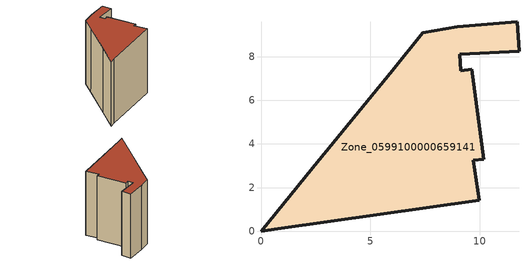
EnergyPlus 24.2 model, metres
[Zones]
Zone_0599100000659141
 floor ground (C_G): 9.71,3.26 9.98,1.42 0.76,0.13 0,0 2.36,2.92 6.01,7.34 7.4,9.09 8.97,9.35 11.72,9.6 11.8,8.25 9.08,8.1 9.15,7.35 9.65,7.41 10.19,3.29 z0
 wall outside (C_F): 9.98,1.42 9.71,3.26 10.19,3.29 9.65,7.41 9.15,7.35 9.08,8.1 11.8,8.25 11.72,9.6 8.97,9.35 7.4,9.09 6.01,7.34 2.36,2.92 0,0 0.76,0.13 9.98,1.42 z0:9.21
 roof outside (C_R): 10.19,3.29 9.65,7.41 9.15,7.35 9.08,8.1 11.8,8.25 11.72,9.6 8.97,9.35 7.4,9.09 6.01,7.34 2.36,2.92 0,0 0.76,0.13 9.98,1.42 9.71,3.26 z9.21
[BUILDING]
Pand.0599100000659141: North Axis=0; Terrain=City; Loads Convergence Tolerance Value=0.04; Temperature Convergence Tolerance Value=0.4; Solar Distribution=FullExterior; Maximum Number of Warmup Days=25; Minimum Number of Warmup Days=1
[Site:Location]
Rotterdam.The.Hague.AP_ZH_NLD Design_Conditions: Latitude=51.96; Longitude=4.45; Time Zone=1; Elevation=-4.5
[SITE:GROUNDTEMPERATURE:BUILDINGSURFACE]
18, 18, 18, 18, 18, 18, 18, 18, 18, 18, 18, 18
[MATERIAL] Thermal Absorptance=0.9; Solar Absorptance=0.7; Visible Absorptance=0.7
Name | Roughness | Thickness | Conductivity | Density | Specific Heat
G.TI.1946 | MediumSmooth | 0.15 | 1 | 540 | 1210
F.TI.1946 | Rough | 0.3 | 0.857143 | 1920 | 840
R.TI.1946 | MediumRough | 0.2 | 0.1 | 1500 | 1000
[CONSTRUCTION]
C_G: G.TI.1946
C_F: F.TI.1946
C_R: R.TI.1946
[ZONE]
Zone_0599100000659141: Type=1; Multiplier=1; Ceiling Height=Autocalculate; Volume=Autocalculate; Floor Area=autocalculate; Part of Total Floor Area=Yes
[ZONEINFILTRATION:DESIGNFLOWRATE]
Infil_Zone_0599100000659141: Zone or ZoneList or Space or SpaceList=Zone_0599100000659141; Schedule=AlwaysOn; Design Flow Rate Calculation Method=Flow/Area; Flow Rate per Floor Area=0.003; Constant Term Coefficient=1; Temperature Term Coefficient=0; Velocity Term Coefficient=0; Velocity Squared Term Coefficient=0
[HVACTEMPLATE:ZONE:IDEALLOADSAIRSYSTEM]
Zone_0599100000659141: Maximum Heating Supply Air Temperature=50; Minimum Cooling Supply Air Temperature=13; Maximum Heating Supply Air Humidity Ratio=0.0156; Minimum Cooling Supply Air Humidity Ratio=0.0077; Heating Limit=NoLimit; Cooling Limit=NoLimit; Dehumidification Control Type=ConstantSensibleHeatRatio; Cooling Sensible Heat Ratio=0.7; Dehumidification Setpoint=60; Humidification Control Type=None; Humidification Setpoint=30; Outdoor Air Method=None; Outdoor Air Flow Rate per Person=0.00944; Outdoor Air Flow Rate per Zone Floor Area=0; Outdoor Air Flow Rate per Zone=0; Demand Controlled Ventilation Type=None; Outdoor Air Economizer Type=NoEconomizer; Heat Recovery Type=None; Sensible Heat Recovery Effectiveness=0.7; Latent Heat Recovery Effectiveness=0.65
[ZONECONTROL:THERMOSTAT]
ThermostatControl_Zone_0599100000659141: Zone or ZoneList=Zone_0599100000659141; Control Type Schedule=DualSetpointControlType; Control 1=Thermostat_Zone_0599100000659141; Temperature Difference Between Cutout And Setpoint=0
[THERMOSTATSETPOINT:DUALSETPOINT]
Thermostat_Zone_0599100000659141: Heating Setpoint Temperature Schedule=HeatingSetpoint_Zone_0599100000659141; Cooling Setpoint Temperature Schedule=CoolingSetpoint_Zone_0599100000659141
[SCHEDULE:COMPACT]
HeatingSetpoint_Zone_0599100000659141: Through: 12/31, For: AllDays, Until: 24:00, 21
CoolingSetpoint_Zone_0599100000659141: Through: 12/31, For: AllDays, Until: 24:00, 24
DualSetpointControlType: Through: 12/31, For: AllDays, Until: 24:00, 4
AlwaysOn: Through: 12/31, For: AllDays, Until: 24:00, 1
